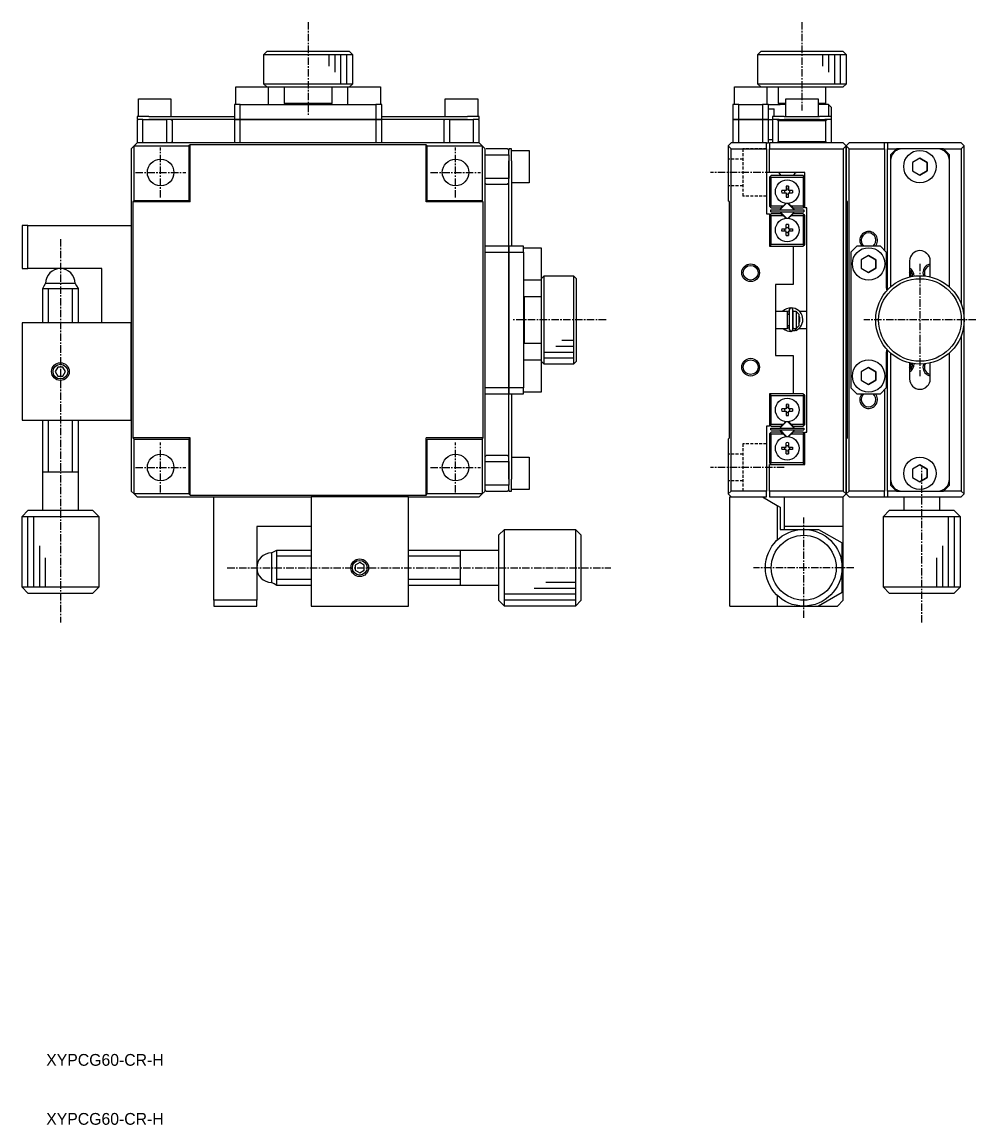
# Model space of a CAD drawing. Extents: x 6 to 340, y 10 to 248.
# Drawn here: x 5.9 to 167.6, y 10 to 196.9 of the extents above; entities that cross this region are included whole.
import ezdxf

# ---------------------------------------------------------------- set-up
doc = ezdxf.new("R2010")
doc.units = 0
doc.linetypes.add('CENTER', pattern=[2, 1.25, -0.25, 0.25, -0.25])
doc.linetypes.add('DASHED', pattern=[0.75, 0.5, -0.25])
doc.layers.get('0').update_dxf_attribs({"linetype": 'CONTINUOUS'})
doc.layers.add('CENTER', color=1, linetype='CENTER')
doc.styles.get("Standard").update_dxf_attribs({"font": 'FGP教科書体NT-M'})

msp = doc.modelspace()

# ---------------------------------------------------------------- linework, layer by layer
at = {"color": 7, "linetype": 'CONTINUOUS'}
for p, q in [((46.9, 191.43), (47.4, 191.93)), ((46.9, 191.43), (54.4, 191.43)), ((46.9, 186.43), (46.9, 191.43)), ((61.4, 191.93), (47.4, 191.93)), ((54.4, 191.93), (47.4, 191.93)), ((61.4, 191.93), (54.4, 191.93)), ((54.4, 191.43), (61.9, 191.43)), ((61.4, 191.93), (61.9, 191.43)), ((61.9, 191.43), (61.9, 186.43)), ((130.62, 191.43), (131.12, 191.93)), ((130.62, 191.43), (145.62, 191.43)), ((130.62, 186.43), (130.62, 191.43)), ((145.12, 191.93), (131.12, 191.93)), ((145.12, 191.93), (145.62, 191.43)), ((145.62, 191.43), (145.62, 186.43)), ((42.15, 185.93), (44.9, 185.93)), ((42.15, 182.93), (42.15, 185.93)), ((44.9, 185.93), (47.65, 185.93)), ((61.9, 186.43), (46.9, 186.43)), ((47.4, 185.93), (46.9, 186.43)), ((47.65, 185.93), (61.15, 185.93)), ((47.65, 185.93), (47.65, 182.93)), ((50.4, 183.13), (50.4, 185.93)), ((58.4, 185.93), (58.4, 183.13)), ((61.15, 185.93), (63.9, 185.93)), ((61.15, 182.93), (61.15, 185.93)), ((61.9, 186.43), (61.4, 185.93)), ((63.9, 185.93), (66.65, 185.93)), ((66.65, 185.93), (66.65, 182.93)), ((126.67, 185.93), (132.17, 185.93)), ((126.67, 182.93), (126.67, 185.93)), ((145.62, 186.43), (130.62, 186.43)), ((131.12, 185.93), (130.62, 186.43)), ((132.17, 185.93), (145.12, 185.93)), ((132.17, 185.93), (132.17, 182.93)), ((134.12, 183.13), (134.12, 185.93)), ((142.12, 185.93), (142.12, 183.13)), ((145.62, 186.43), (145.12, 185.93)), ((25.65, 183.93), (28.4, 183.93)), ((25.65, 180.93), (25.65, 183.93)), ((28.4, 183.93), (31.15, 183.93)), ((31.15, 183.93), (31.15, 180.93)), ((77.65, 183.93), (80.4, 183.93)), ((77.65, 180.93), (77.65, 183.93)), ((80.4, 183.93), (83.15, 183.93)), ((83.15, 183.93), (83.15, 180.93)), ((135.37, 183.93), (140.87, 183.93)), ((135.37, 180.93), (135.37, 183.93)), ((140.87, 183.93), (140.87, 180.93)), ((41.9, 182.93), (41.9, 180.43)), ((42.9, 182.93), (41.9, 182.93)), ((42.9, 180.43), (42.9, 182.93)), ((42.9, 182.93), (53.15, 182.93)), ((58.4, 183.13), (50.4, 183.13)), ((50.6, 182.93), (50.4, 183.13)), ((53.15, 182.93), (55.65, 182.93)), ((55.65, 182.93), (65.9, 182.93)), ((58.4, 183.13), (58.2, 182.93)), ((65.9, 182.93), (65.9, 180.43)), ((66.9, 182.93), (65.9, 182.93)), ((66.9, 180.43), (66.9, 182.93)), ((126.42, 182.93), (126.42, 180.43)), ((127.42, 182.93), (126.42, 182.93)), ((127.42, 180.43), (127.42, 182.93)), ((127.42, 182.93), (131.42, 182.93)), ((131.42, 182.93), (131.42, 180.43)), ((132.42, 182.93), (131.42, 182.93)), ((132.42, 180.43), (132.42, 182.93)), ((132.42, 182.93), (134.42, 182.93)), ((132.42, 182.23), (133.42, 182.23)), ((133.42, 180.93), (133.42, 182.23)), ((135.37, 183.13), (134.12, 183.13)), ((134.32, 182.93), (134.12, 183.13)), ((135.37, 182.93), (134.42, 182.93)), ((142.12, 183.13), (140.87, 183.13)), ((142.62, 182.93), (140.87, 182.93)), ((142.12, 183.13), (141.92, 182.93)), ((142.62, 182.93), (142.62, 180.93)), ((142.62, 182.93), (143.12, 182.43)), ((143.12, 180.93), (143.12, 182.43)), ((25.4, 180.93), (25.4, 180.43)), ((27.4, 180.93), (25.4, 180.93)), ((25.4, 180.23), (25.6, 180.43)), ((25.4, 180.43), (25.6, 180.43)), ((25.4, 180.23), (25.4, 176.63)), ((26.4, 180.43), (25.6, 180.43)), ((26.4, 176.43), (26.4, 180.43)), ((26.4, 180.43), (27.4, 180.43)), ((26.4, 180.43), (27.4, 180.43)), ((27.4, 180.93), (41.9, 180.93)), ((27.4, 180.43), (30.4, 180.43)), ((30.4, 180.43), (27.4, 180.43)), ((30.4, 180.43), (30.4, 176.43)), ((41.9, 180.43), (30.4, 180.43)), ((31.2, 180.43), (31.4, 180.23)), ((31.4, 176.63), (31.4, 180.23)), ((41.9, 180.43), (42.9, 180.43)), ((41.9, 180.43), (41.9, 176.43)), ((42.9, 180.43), (41.9, 180.43)), ((65.9, 180.43), (42.9, 180.43)), ((42.9, 176.43), (42.9, 180.43)), ((42.9, 180.43), (65.9, 180.43)), ((65.9, 180.43), (66.9, 180.43)), ((65.9, 180.43), (65.9, 176.43)), ((66.9, 180.43), (65.9, 180.43)), ((66.9, 180.93), (81.4, 180.93)), ((78.4, 180.43), (66.9, 180.43)), ((66.9, 176.43), (66.9, 180.43)), ((77.4, 180.23), (77.6, 180.43)), ((77.4, 180.23), (77.4, 176.63)), ((78.4, 176.43), (78.4, 180.43)), ((78.4, 180.43), (81.4, 180.43)), ((81.4, 180.43), (78.4, 180.43)), ((83.4, 180.93), (81.4, 180.93)), ((81.4, 180.43), (82.4, 180.43)), ((81.4, 180.43), (82.4, 180.43)), ((82.4, 180.43), (82.4, 176.43)), ((83.2, 180.43), (82.4, 180.43)), ((83.2, 180.43), (83.4, 180.23)), ((83.2, 180.43), (83.4, 180.43)), ((83.4, 180.43), (83.4, 180.93)), ((83.4, 176.63), (83.4, 180.23)), ((126.42, 180.43), (127.42, 180.43)), ((127.42, 180.43), (126.42, 180.43)), ((126.42, 180.43), (126.42, 176.43)), ((131.42, 180.43), (127.42, 180.43)), ((127.42, 176.43), (127.42, 180.43)), ((127.42, 180.43), (131.42, 180.43)), ((131.42, 180.43), (132.42, 180.43)), ((131.42, 180.43), (131.42, 176.43)), ((132.42, 180.43), (131.42, 180.43)), ((132.42, 176.43), (132.42, 180.43)), ((132.42, 180.43), (133.12, 180.43)), ((133.12, 180.93), (133.12, 180.43)), ((135.12, 180.93), (133.12, 180.93)), ((133.12, 180.43), (133.12, 176.43)), ((133.92, 180.43), (133.12, 180.43)), ((133.92, 180.43), (134.12, 180.23)), ((134.24, 180.43), (133.92, 180.43)), ((133.92, 180.43), (134.24, 180.43)), ((134.12, 180.23), (142.12, 180.23)), ((134.12, 176.63), (134.12, 180.23)), ((134.24, 180.43), (135.12, 180.43)), ((135.12, 180.93), (141.12, 180.93)), ((141.12, 180.43), (135.12, 180.43)), ((143.12, 180.93), (141.12, 180.93)), ((141.12, 180.43), (141.99, 180.43)), ((142.32, 180.43), (141.99, 180.43)), ((141.99, 180.43), (142.32, 180.43)), ((142.12, 180.23), (142.32, 180.43)), ((142.12, 180.23), (142.12, 176.63)), ((143.12, 180.43), (142.32, 180.43)), ((143.12, 180.43), (143.12, 180.93)), ((143.12, 176.43), (143.12, 180.43)), ((24.4, 175.43), (24.9, 175.93)), ((24.9, 175.93), (25.4, 176.43)), ((24.9, 166.63), (24.9, 175.93)), ((24.9, 175.93), (34.2, 175.93)), ((25.6, 176.43), (25.4, 176.63)), ((83.4, 176.43), (25.4, 176.43)), ((31.4, 176.63), (31.2, 176.43)), ((34.4, 176.13), (34.2, 175.93)), ((34.4, 176.13), (34.2, 175.93)), ((34.2, 175.93), (34.2, 166.63)), ((34.4, 166.43), (34.4, 176.13)), ((74.4, 176.13), (34.4, 176.13)), ((74.4, 166.43), (74.4, 176.13)), ((74.6, 175.93), (74.4, 176.13)), ((74.6, 166.63), (74.6, 175.93)), ((74.6, 175.93), (83.9, 175.93)), ((77.6, 176.43), (77.4, 176.63)), ((83.4, 176.63), (83.2, 176.43)), ((83.4, 176.43), (83.9, 175.93)), ((83.9, 175.93), (84.4, 175.43)), ((83.9, 175.93), (83.9, 166.63)), ((126.12, 176.43), (125.62, 175.93)), ((125.62, 175.93), (126.12, 175.43)), ((125.62, 175.93), (125.62, 166.63)), ((132.12, 176.43), (126.12, 176.43)), ((132.12, 176.43), (132.42, 176.43)), ((132.12, 175.43), (132.12, 176.43)), ((132.42, 177.03), (133.12, 177.03)), ((145.12, 176.43), (132.62, 176.43)), ((132.62, 176.43), (132.62, 175.43)), ((134.12, 176.63), (133.92, 176.43)), ((142.12, 176.63), (134.12, 176.63)), ((142.32, 176.43), (142.12, 176.63)), ((145.12, 176.43), (145.62, 175.93)), ((145.62, 175.93), (145.12, 175.43)), ((146.12, 176.43), (145.62, 175.93)), ((145.62, 116.93), (145.62, 175.93)), ((145.62, 175.93), (146.12, 175.43)), ((145.62, 175.93), (145.62, 166.63)), ((152.12, 176.43), (146.12, 176.43)), ((152.12, 175.43), (152.12, 176.43)), ((152.62, 176.43), (152.12, 176.43)), ((165.12, 176.43), (152.62, 176.43)), ((152.62, 176.43), (152.62, 175.43)), ((165.12, 176.43), (165.62, 175.93)), ((165.62, 175.93), (165.12, 175.43)), ((165.62, 146.43), (165.62, 175.93)), ((24.4, 175.43), (24.4, 117.43)), ((84.4, 117.43), (84.4, 175.43)), ((84.4, 174.43), (88.4, 174.43)), ((88.2, 175.43), (84.6, 175.43)), ((88.2, 175.43), (88.4, 175.23)), ((88.9, 175.43), (88.4, 175.43)), ((88.4, 175.43), (88.4, 175.23)), ((88.4, 174.43), (88.4, 175.23)), ((88.4, 174.43), (88.4, 173.43)), ((88.4, 174.43), (88.4, 173.43)), ((88.9, 173.43), (88.9, 175.43)), ((88.9, 175.18), (91.9, 175.18)), ((91.9, 175.18), (91.9, 172.43)), ((126.12, 175.43), (132.12, 175.43)), ((126.12, 117.43), (126.12, 175.43)), ((132.12, 175.43), (132.12, 164.43)), ((132.62, 175.43), (145.12, 175.43)), ((132.62, 171.43), (132.62, 175.43)), ((145.12, 175.43), (145.12, 117.43)), ((146.12, 175.43), (152.12, 175.43)), ((146.12, 117.43), (146.12, 175.43)), ((152.12, 175.43), (152.12, 158.23)), ((152.62, 151.53), (152.62, 175.43)), ((152.62, 175.43), (154.12, 175.43)), ((153.12, 174.43), (153.92, 175.23)), ((153.12, 174.43), (153.12, 173.43)), ((154.12, 175.43), (153.92, 175.23)), ((153.92, 175.23), (154.24, 175.23)), ((155.12, 175.43), (154.12, 175.43)), ((161.12, 175.43), (155.12, 175.43)), ((158.12, 173.87), (156.87, 173.15)), ((159.37, 173.15), (158.12, 173.87)), ((158.12, 173.87), (159.37, 173.15)), ((162.12, 175.43), (161.12, 175.43)), ((161.99, 175.23), (162.32, 175.23)), ((162.32, 175.23), (162.12, 175.43)), ((162.12, 175.43), (165.12, 175.43)), ((162.32, 175.23), (163.12, 174.43)), ((163.12, 173.43), (163.12, 174.43)), ((165.12, 175.43), (165.12, 149.12)), ((88.4, 173.43), (88.4, 170.43)), ((88.4, 170.43), (88.4, 173.43)), ((88.9, 173.43), (88.9, 158.93)), ((91.9, 172.43), (91.9, 169.68)), ((153.12, 173.43), (153.12, 152.02)), ((156.87, 173.15), (156.87, 171.71)), ((159.37, 171.71), (159.37, 173.15)), ((159.37, 173.15), (159.37, 171.71)), ((163.12, 152.02), (163.12, 173.43)), ((88.4, 170.43), (84.4, 170.43)), ((88.4, 158.93), (88.4, 170.43)), ((138.62, 171.43), (132.62, 171.43)), ((132.77, 170.78), (132.62, 170.63)), ((132.62, 170.63), (132.62, 165.73)), ((132.77, 170.78), (132.92, 170.93)), ((132.92, 170.63), (132.77, 170.78)), ((138.32, 170.93), (132.92, 170.93)), ((132.92, 170.63), (138.32, 170.63)), ((132.92, 165.73), (132.92, 170.63)), ((134.37, 171.18), (134.12, 171.43)), ((134.62, 170.93), (134.37, 171.18)), ((136.87, 171.18), (136.62, 170.93)), ((137.12, 171.43), (136.87, 171.18)), ((138.32, 170.93), (138.47, 170.78)), ((138.47, 170.78), (138.32, 170.63)), ((138.32, 170.63), (138.32, 165.73)), ((138.62, 170.63), (138.47, 170.78)), ((138.62, 165.43), (138.62, 171.43)), ((156.87, 171.71), (158.12, 170.99)), ((158.12, 170.99), (159.37, 171.71)), ((159.37, 171.71), (158.12, 170.99)), ((84.6, 169.43), (84.4, 169.63)), ((84.6, 169.43), (88.2, 169.43)), ((88.4, 169.63), (88.2, 169.43)), ((91.9, 169.68), (88.9, 169.68)), ((135.42, 168.38), (134.69, 168.38)), ((135.42, 169.11), (135.42, 168.38)), ((135.82, 168.38), (135.82, 169.11)), ((135.82, 169.11), (135.82, 168.57)), ((135.82, 168.57), (135.82, 168.38)), ((136.54, 168.38), (135.82, 168.38)), ((24.9, 166.63), (24.7, 166.43)), ((24.7, 166.43), (24.7, 126.43)), ((34.4, 166.43), (24.7, 166.43)), ((34.2, 166.63), (24.9, 166.63)), ((74.4, 166.43), (74.6, 166.63)), ((74.4, 166.43), (74.6, 166.63)), ((84.1, 166.43), (74.4, 166.43)), ((83.9, 166.63), (74.6, 166.63)), ((84.1, 126.43), (84.1, 166.43)), ((125.82, 166.43), (125.62, 166.63)), ((125.82, 126.43), (125.82, 166.43)), ((134.69, 167.98), (135.42, 167.98)), ((135.42, 167.98), (135.42, 167.25)), ((135.82, 167.98), (136.54, 167.98)), ((135.82, 167.25), (135.82, 167.98)), ((135.82, 167.98), (135.82, 167.79)), ((135.82, 167.25), (135.82, 167.79)), ((145.82, 166.43), (145.62, 166.63)), ((145.82, 126.43), (145.82, 166.43)), ((132.62, 165.73), (132.77, 165.58)), ((132.77, 165.58), (132.92, 165.73)), ((132.92, 165.43), (132.77, 165.58)), ((132.82, 164.78), (132.82, 165.08)), ((132.82, 165.08), (138.42, 165.08)), ((132.82, 164.78), (138.42, 164.78)), ((134.91, 165.73), (132.92, 165.73)), ((132.92, 165.43), (134.61, 165.43)), ((134.38, 165.11), (135.44, 166.17)), ((135.44, 163.69), (134.38, 164.75)), ((134.42, 164.78), (134.94, 164.26)), ((134.91, 165.73), (134.61, 165.43)), ((135.38, 166.19), (134.91, 165.73)), ((136.81, 165.08), (135.72, 166.17)), ((135.79, 166.17), (136.85, 165.11)), ((136.85, 164.75), (135.79, 163.69)), ((136.32, 165.73), (135.85, 166.19)), ((138.32, 165.73), (136.32, 165.73)), ((136.62, 165.43), (136.32, 165.73)), ((136.62, 165.43), (138.32, 165.43)), ((138.32, 165.73), (138.47, 165.58)), ((138.47, 165.58), (138.32, 165.43)), ((138.42, 165.08), (138.42, 164.78)), ((138.47, 165.58), (138.62, 165.73)), ((138.92, 165.43), (138.62, 165.43)), ((138.92, 127.43), (138.92, 165.43)), ((132.12, 164.43), (132.62, 164.43)), ((132.62, 164.43), (132.62, 158.93)), ((132.77, 164.28), (132.62, 164.13)), ((132.77, 164.28), (132.92, 164.43)), ((132.92, 164.13), (132.77, 164.28)), ((134.61, 164.43), (132.92, 164.43)), ((132.92, 164.13), (134.91, 164.13)), ((132.92, 159.23), (132.92, 164.13)), ((134.61, 164.43), (134.91, 164.13)), ((134.91, 164.13), (135.38, 163.67)), ((134.94, 164.26), (135.51, 163.69)), ((135.85, 163.67), (136.32, 164.13)), ((136.32, 164.13), (136.62, 164.43)), ((136.32, 164.13), (138.32, 164.13)), ((138.32, 164.43), (136.62, 164.43)), ((138.32, 164.43), (138.47, 164.28)), ((138.47, 164.28), (138.32, 164.13)), ((138.32, 164.13), (138.32, 159.23)), ((138.62, 164.13), (138.47, 164.28)), ((138.62, 159.23), (138.62, 164.13)), ((6.9, 162.43), (5.9, 162.43)), ((5.9, 162.43), (5.9, 155.13)), ((6.9, 162.43), (24.4, 162.43)), ((6.9, 155.13), (6.9, 162.43)), ((134.69, 161.88), (135.42, 161.88)), ((135.42, 161.48), (134.69, 161.48)), ((135.42, 161.88), (135.42, 162.61)), ((135.42, 160.75), (135.42, 161.48)), ((135.82, 162.61), (135.82, 161.88)), ((135.82, 162.61), (135.82, 162.07)), ((135.82, 161.88), (135.82, 162.07)), ((135.82, 161.88), (136.54, 161.88)), ((136.54, 161.48), (135.82, 161.48)), ((135.82, 161.48), (135.82, 160.75)), ((135.82, 161.29), (135.82, 161.48)), ((135.82, 160.75), (135.82, 161.29)), ((88.4, 158.93), (84.4, 158.93)), ((90.9, 158.93), (88.4, 158.93)), ((88.4, 158.93), (88.4, 157.93)), ((88.4, 157.93), (88.4, 158.93)), ((90.9, 157.93), (90.9, 158.93)), ((132.62, 159.23), (132.77, 159.08)), ((132.62, 158.93), (136.62, 158.93)), ((132.77, 159.08), (132.92, 159.23)), ((132.92, 158.93), (132.77, 159.08)), ((138.32, 159.23), (132.92, 159.23)), ((136.62, 158.93), (138.32, 158.93)), ((136.62, 158.93), (136.62, 152.43)), ((138.32, 159.23), (138.47, 159.08)), ((138.47, 159.08), (138.32, 158.93)), ((138.47, 159.08), (138.62, 159.23)), ((146.42, 157.93), (147.42, 158.93)), ((151.42, 158.93), (147.42, 158.93)), ((151.42, 158.93), (152.42, 157.93)), ((84.4, 157.93), (88.4, 157.93)), ((88.4, 157.93), (90.9, 157.93)), ((88.4, 134.93), (88.4, 157.93)), ((88.4, 157.93), (88.4, 134.93)), ((90.9, 158.68), (93.9, 158.68)), ((90.9, 157.93), (90.9, 147.68)), ((93.9, 158.68), (93.9, 155.93)), ((146.42, 157.93), (146.42, 134.93)), ((149.42, 157.37), (148.17, 156.65)), ((150.67, 156.65), (149.42, 157.37)), ((149.42, 157.37), (150.67, 156.65)), ((152.42, 157.93), (152.42, 151.93)), ((93.9, 155.93), (93.9, 153.18)), ((148.17, 156.65), (148.17, 155.21)), ((148.17, 155.21), (149.42, 154.49)), ((149.42, 154.49), (150.67, 155.21)), ((150.67, 155.21), (149.42, 154.49)), ((150.67, 155.21), (150.67, 156.65)), ((150.67, 156.65), (150.67, 155.21)), ((156.37, 156.43), (156.37, 153.72)), ((159.87, 153.72), (159.87, 156.43)), ((5.9, 155.13), (6.9, 155.13)), ((19.4, 155.13), (6.9, 155.13)), ((19.4, 145.93), (19.4, 155.13)), ((93.9, 153.43), (94.4, 153.93)), ((94.4, 138.93), (94.4, 153.93)), ((94.4, 153.93), (99.4, 153.93)), ((99.4, 153.93), (99.4, 146.43)), ((99.4, 153.93), (99.9, 153.43)), ((99.9, 139.43), (99.9, 153.43)), ((99.9, 146.43), (99.9, 153.43)), ((9.4, 151.76), (9.65, 152.2)), ((9.4, 151.76), (15.4, 151.76)), ((9.4, 145.93), (9.4, 151.76)), ((9.65, 152.2), (9.9, 152.63)), ((14.9, 152.63), (9.9, 152.63)), ((14.9, 152.63), (15.15, 152.2)), ((15.15, 152.2), (15.4, 151.76)), ((15.4, 151.76), (15.4, 145.93)), ((93.9, 153.18), (90.9, 153.18)), ((93.9, 153.18), (93.9, 139.68)), ((133.62, 152.43), (133.62, 140.43)), ((136.62, 152.43), (133.62, 152.43)), ((90.9, 150.23), (91.1, 150.43)), ((91.1, 142.43), (91.1, 150.43)), ((91.1, 150.43), (93.9, 150.43)), ((133.62, 147.93), (135.62, 147.93)), ((136.02, 147.97), (135.62, 147.84)), ((135.62, 147.93), (135.62, 144.93)), ((135.86, 147.93), (135.92, 147.93)), ((135.92, 147.93), (135.92, 147.43)), ((136.02, 144.74), (136.02, 148.24)), ((136.52, 148.24), (136.52, 144.74)), ((136.68, 147.93), (136.52, 147.97)), ((136.62, 147.84), (136.52, 147.64)), ((136.62, 144.93), (136.62, 147.93)), ((136.62, 147.93), (137.12, 147.93)), ((137, 148.35), (137.06, 148.33)), ((137.12, 147.93), (137.12, 147.88)), ((137.12, 147.88), (137.12, 144.98)), ((137.62, 147.35), (137.12, 147.88)), ((137.65, 147.93), (138.92, 147.93)), ((24.4, 145.93), (5.9, 145.93)), ((5.9, 145.93), (5.9, 129.43)), ((24.4, 129.43), (24.4, 145.93)), ((90.9, 147.68), (90.9, 145.18)), ((99.4, 146.43), (99.4, 138.93)), ((99.9, 139.43), (99.9, 146.43)), ((135.62, 147.43), (136.02, 147.43)), ((135.92, 147.43), (136.02, 147.43)), ((136.52, 147.43), (136.62, 147.43)), ((136.52, 147.43), (136.62, 147.43)), ((137.62, 145.51), (137.62, 147.35)), ((165.62, 116.93), (165.62, 146.43)), ((90.9, 145.18), (90.9, 134.93)), ((135.62, 144.93), (133.62, 144.93)), ((136.02, 145.43), (135.62, 145.43)), ((135.62, 145.14), (136.02, 145.01)), ((135.92, 145.43), (135.92, 145.03)), ((136.02, 145.43), (135.92, 145.43)), ((137, 144.63), (136.3, 144.49)), ((136.52, 144.63), (136.5, 144.64)), ((136.62, 145.43), (136.52, 145.43)), ((136.62, 145.43), (136.52, 145.43)), ((136.52, 145.34), (136.62, 145.14)), ((136.55, 144.62), (136.52, 144.63)), ((136.59, 144.61), (136.55, 144.62)), ((136.62, 144.6), (136.59, 144.61)), ((137.12, 144.93), (136.62, 144.93)), ((136.66, 144.6), (136.62, 144.6)), ((136.7, 144.59), (136.66, 144.6)), ((136.73, 144.59), (136.7, 144.59)), ((136.77, 144.59), (136.73, 144.59)), ((136.81, 144.59), (136.77, 144.59)), ((136.84, 144.59), (136.81, 144.59)), ((136.88, 144.6), (136.84, 144.59)), ((136.92, 144.61), (136.88, 144.6)), ((136.95, 144.61), (136.92, 144.61)), ((136.99, 144.62), (136.95, 144.61)), ((136.97, 144.93), (136.98, 144.91)), ((137.07, 144.65), (136.98, 144.94)), ((136.98, 144.91), (136.99, 144.89)), ((136.99, 144.89), (137, 144.87)), ((137.02, 144.64), (136.99, 144.62)), ((137, 144.87), (137, 144.85)), ((137, 144.85), (137.01, 144.83)), ((137.01, 144.83), (137.02, 144.81)), ((137.02, 144.81), (137.03, 144.79)), ((137.06, 144.65), (137.02, 144.64)), ((137.03, 144.79), (137.03, 144.77)), ((137.03, 144.77), (137.04, 144.76)), ((137.04, 144.76), (137.04, 144.74)), ((137.04, 144.74), (137.05, 144.73)), ((137.05, 144.73), (137.05, 144.71)), ((137.05, 144.71), (137.05, 144.7)), ((137.05, 144.7), (137.06, 144.69)), ((137.14, 144.69), (137.06, 144.65)), ((137.06, 144.69), (137.06, 144.68)), ((137.06, 144.68), (137.06, 144.67)), ((137.06, 144.67), (137.06, 144.66)), ((137.06, 144.66), (137.06, 144.65)), ((137.06, 144.65), (137.06, 144.65)), ((137.06, 144.65), (137.06, 144.65)), ((137.12, 144.98), (137.62, 145.51)), ((137.12, 144.98), (137.12, 144.93)), ((138.92, 144.93), (137.52, 144.93)), ((91.1, 142.43), (90.9, 142.63)), ((93.9, 142.43), (91.1, 142.43)), ((165.12, 143.74), (165.12, 117.43)), ((133.62, 140.43), (136.62, 140.43)), ((136.62, 140.43), (136.62, 133.93)), ((152.42, 140.93), (152.42, 134.93)), ((152.62, 117.43), (152.62, 141.33)), ((153.12, 140.84), (153.12, 119.43)), ((163.12, 119.43), (163.12, 140.84)), ((11.97, 138.43), (11.54, 137.68)), ((12.83, 138.43), (11.97, 138.43)), ((13.27, 137.68), (12.83, 138.43)), ((90.9, 139.68), (93.9, 139.68)), ((93.9, 139.68), (93.9, 136.93)), ((94.4, 138.93), (93.9, 139.43)), ((99.4, 138.93), (94.4, 138.93)), ((99.9, 139.43), (99.4, 138.93)), ((149.42, 138.37), (148.17, 137.65)), ((150.67, 137.65), (149.42, 138.37)), ((149.42, 138.37), (150.67, 137.65)), ((156.37, 139.14), (156.37, 136.43)), ((159.87, 136.43), (159.87, 139.14)), ((11.54, 137.68), (11.97, 136.93)), ((11.97, 136.93), (12.83, 136.93)), ((12.83, 136.93), (13.27, 137.68)), ((93.9, 136.93), (93.9, 134.18)), ((148.17, 137.65), (148.17, 136.21)), ((150.67, 136.21), (150.67, 137.65)), ((150.67, 137.65), (150.67, 136.21)), ((88.4, 134.93), (84.4, 134.93)), ((90.9, 134.93), (88.4, 134.93)), ((88.4, 134.93), (88.4, 133.93)), ((88.4, 133.93), (88.4, 134.93)), ((90.9, 133.93), (90.9, 134.93)), ((147.42, 133.93), (146.42, 134.93)), ((148.17, 136.21), (149.42, 135.49)), ((149.42, 135.49), (150.67, 136.21)), ((150.67, 136.21), (149.42, 135.49)), ((152.42, 134.93), (151.42, 133.93)), ((152.12, 134.63), (152.12, 117.43)), ((84.4, 133.93), (88.4, 133.93)), ((88.4, 133.93), (90.9, 133.93)), ((88.4, 122.43), (88.4, 133.93)), ((88.9, 133.93), (88.9, 119.43)), ((93.9, 134.18), (90.9, 134.18)), ((132.62, 133.93), (132.62, 128.43)), ((136.62, 133.93), (132.62, 133.93)), ((132.77, 133.78), (132.62, 133.63)), ((132.77, 133.78), (132.92, 133.93)), ((132.92, 133.63), (132.77, 133.78)), ((132.92, 128.73), (132.92, 133.63)), ((132.92, 133.63), (138.32, 133.63)), ((138.32, 133.93), (136.62, 133.93)), ((138.32, 133.93), (138.47, 133.78)), ((138.47, 133.78), (138.32, 133.63)), ((138.32, 133.63), (138.32, 128.73)), ((138.62, 133.63), (138.47, 133.78)), ((138.62, 128.73), (138.62, 133.63)), ((147.42, 133.93), (151.42, 133.93)), ((135.42, 131.38), (134.69, 131.38)), ((134.69, 130.98), (135.42, 130.98)), ((135.42, 132.11), (135.42, 131.38)), ((135.42, 130.98), (135.42, 130.25)), ((135.82, 131.38), (135.82, 132.11)), ((135.82, 132.11), (135.82, 131.57)), ((135.82, 131.57), (135.82, 131.38)), ((136.54, 131.38), (135.82, 131.38)), ((135.82, 130.98), (136.54, 130.98)), ((135.82, 130.25), (135.82, 130.98)), ((135.82, 130.98), (135.82, 130.79)), ((5.9, 129.43), (24.4, 129.43)), ((9.4, 120.63), (9.4, 129.43)), ((15.4, 129.43), (15.4, 120.63)), ((134.38, 128.11), (135.44, 129.17)), ((135.38, 129.19), (134.91, 128.73)), ((136.29, 128.6), (135.72, 129.17)), ((135.79, 129.17), (136.85, 128.11)), ((135.82, 130.25), (135.82, 130.79)), ((136.32, 128.73), (135.85, 129.19)), ((132.62, 128.43), (132.12, 128.43)), ((132.12, 128.43), (132.12, 117.43)), ((132.62, 128.73), (132.77, 128.58)), ((132.77, 127.28), (132.62, 127.13)), ((132.77, 128.58), (132.92, 128.73)), ((132.92, 128.43), (132.77, 128.58)), ((132.77, 127.28), (132.92, 127.43)), ((132.92, 127.13), (132.77, 127.28)), ((132.82, 128.08), (138.42, 128.08)), ((132.82, 127.78), (132.82, 128.08)), ((132.82, 127.78), (138.42, 127.78)), ((134.91, 128.73), (132.92, 128.73)), ((132.92, 128.43), (134.61, 128.43)), ((134.61, 127.43), (132.92, 127.43)), ((135.44, 126.69), (134.38, 127.75)), ((134.42, 127.78), (135.51, 126.69)), ((134.91, 128.73), (134.61, 128.43)), ((134.61, 127.43), (134.91, 127.13)), ((136.85, 127.75), (135.79, 126.69)), ((136.81, 128.08), (136.29, 128.6)), ((138.32, 128.73), (136.32, 128.73)), ((136.62, 128.43), (136.32, 128.73)), ((136.32, 127.13), (136.62, 127.43)), ((136.62, 128.43), (138.32, 128.43)), ((138.32, 127.43), (136.62, 127.43)), ((138.32, 128.73), (138.47, 128.58)), ((138.47, 128.58), (138.32, 128.43)), ((138.32, 127.43), (138.47, 127.28)), ((138.47, 127.28), (138.32, 127.13)), ((138.42, 128.08), (138.42, 127.78)), ((138.47, 128.58), (138.62, 128.73)), ((138.62, 127.13), (138.47, 127.28)), ((138.62, 127.43), (138.92, 127.43)), ((138.62, 121.93), (138.62, 127.43)), ((24.7, 126.43), (24.9, 126.23)), ((34.4, 126.43), (24.7, 126.43)), ((24.7, 126.43), (24.9, 126.23)), ((24.9, 116.93), (24.9, 126.23)), ((24.9, 126.23), (34.2, 126.23)), ((34.2, 126.23), (34.4, 126.43)), ((34.2, 126.23), (34.4, 126.43)), ((34.2, 126.23), (34.2, 116.93)), ((34.4, 116.73), (34.4, 126.43)), ((74.4, 116.73), (74.4, 126.43)), ((84.1, 126.43), (74.4, 126.43)), ((74.6, 126.23), (83.9, 126.23)), ((74.6, 116.93), (74.6, 126.23)), ((83.9, 126.23), (84.1, 126.43)), ((83.9, 126.23), (83.9, 116.93)), ((125.62, 126.23), (125.82, 126.43)), ((125.62, 126.23), (125.62, 116.93)), ((132.62, 127.13), (132.62, 122.23)), ((132.92, 127.13), (134.91, 127.13)), ((132.92, 122.23), (132.92, 127.13)), ((134.91, 127.13), (135.38, 126.67)), ((135.42, 124.88), (135.42, 125.61)), ((135.82, 125.61), (135.82, 124.88)), ((135.82, 125.61), (135.82, 125.07)), ((135.85, 126.67), (136.32, 127.13)), ((136.32, 127.13), (138.32, 127.13)), ((138.32, 127.13), (138.32, 122.23)), ((145.62, 126.23), (145.82, 126.43)), ((145.62, 126.23), (145.62, 116.93)), ((84.4, 123.23), (84.6, 123.43)), ((88.2, 123.43), (84.6, 123.43)), ((88.2, 123.43), (88.4, 123.23)), ((134.69, 124.88), (135.42, 124.88)), ((135.42, 124.48), (134.69, 124.48)), ((135.42, 123.75), (135.42, 124.48)), ((135.82, 124.88), (135.82, 125.07)), ((135.82, 124.88), (136.54, 124.88)), ((136.54, 124.48), (135.82, 124.48)), ((135.82, 124.48), (135.82, 123.75)), ((135.82, 124.29), (135.82, 124.48)), ((135.82, 123.75), (135.82, 124.29)), ((84.4, 122.43), (88.4, 122.43)), ((88.4, 122.43), (88.4, 119.43)), ((88.4, 119.43), (88.4, 122.43)), ((88.9, 123.18), (91.9, 123.18)), ((91.9, 123.18), (91.9, 120.43)), ((132.62, 122.23), (132.77, 122.08)), ((132.62, 121.93), (138.62, 121.93)), ((132.62, 117.43), (132.62, 121.93)), ((132.77, 122.08), (132.92, 122.23)), ((132.92, 121.93), (132.77, 122.08)), ((138.32, 122.23), (132.92, 122.23)), ((138.32, 122.23), (138.47, 122.08)), ((138.47, 122.08), (138.32, 121.93)), ((138.47, 122.08), (138.62, 122.23)), ((158.12, 121.87), (156.87, 121.15)), ((159.37, 121.15), (158.12, 121.87)), ((158.12, 121.87), (159.37, 121.15)), ((9.4, 120.63), (9.4, 120.64)), ((15.4, 120.63), (9.4, 120.63)), ((9.4, 120.63), (9.4, 120.63)), ((9.4, 120.63), (9.4, 120.63)), ((9.4, 114.13), (9.4, 120.63)), ((15.4, 120.64), (15.4, 120.63)), ((15.4, 120.63), (15.4, 120.63)), ((15.4, 120.63), (15.4, 114.13)), ((91.9, 120.43), (91.9, 117.68)), ((156.87, 121.15), (156.87, 119.71)), ((156.87, 119.71), (158.12, 118.99)), ((158.12, 118.99), (159.37, 119.71)), ((159.37, 119.71), (158.12, 118.99)), ((159.37, 119.71), (159.37, 121.15)), ((159.37, 121.15), (159.37, 119.71)), ((88.4, 118.43), (84.4, 118.43)), ((88.4, 119.43), (88.4, 118.43)), ((88.4, 119.43), (88.4, 118.43)), ((88.4, 117.63), (88.4, 118.43)), ((88.9, 117.43), (88.9, 119.43)), ((153.12, 119.43), (153.12, 118.43)), ((153.92, 117.63), (153.12, 118.43)), ((163.12, 118.43), (162.32, 117.63)), ((163.12, 118.43), (163.12, 119.43)), ((24.9, 116.93), (24.4, 117.43)), ((34.2, 116.93), (24.9, 116.93)), ((25.4, 116.43), (24.9, 116.93)), ((25.4, 116.43), (54.9, 116.43)), ((34.2, 116.93), (34.4, 116.73)), ((34.4, 116.73), (74.4, 116.73)), ((38.4, 98.93), (38.4, 116.43)), ((54.9, 116.43), (54.9, 97.93)), ((71.4, 116.43), (54.9, 116.43)), ((71.4, 97.93), (71.4, 116.43)), ((71.4, 116.43), (83.4, 116.43)), ((74.4, 116.73), (74.6, 116.93)), ((83.9, 116.93), (74.6, 116.93)), ((83.9, 116.93), (83.4, 116.43)), ((84.4, 117.43), (83.9, 116.93)), ((84.6, 117.43), (84.4, 117.63)), ((84.6, 117.43), (88.2, 117.43)), ((88.4, 117.63), (88.2, 117.43)), ((88.4, 117.63), (88.4, 117.43)), ((88.4, 117.43), (88.9, 117.43)), ((91.9, 117.68), (88.9, 117.68)), ((126.12, 117.43), (125.62, 116.93)), ((125.62, 116.93), (126.12, 116.43)), ((125.92, 97.93), (125.92, 116.43)), ((125.92, 116.43), (126.12, 116.43)), ((132.12, 117.43), (126.12, 117.43)), ((126.12, 116.43), (132.12, 116.43)), ((131.42, 116.43), (133.92, 114.99)), ((132.12, 116.43), (132.12, 117.43)), ((145.12, 117.43), (132.62, 117.43)), ((132.62, 117.43), (132.62, 116.43)), ((132.62, 116.43), (145.12, 116.43)), ((135.12, 116.43), (135.12, 111.43)), ((145.12, 117.43), (145.62, 116.93)), ((145.62, 116.93), (145.12, 116.43)), ((145.12, 111.43), (145.12, 116.43)), ((146.12, 117.43), (145.62, 116.93)), ((145.62, 116.93), (146.12, 116.43)), ((152.12, 117.43), (146.12, 117.43)), ((146.12, 116.43), (152.12, 116.43)), ((152.12, 116.43), (152.12, 117.43)), ((152.12, 116.43), (152.62, 116.43)), ((154.12, 117.43), (152.62, 117.43)), ((152.62, 117.43), (152.62, 116.43)), ((152.62, 116.43), (165.12, 116.43)), ((154.24, 117.63), (153.92, 117.63)), ((153.92, 117.63), (154.12, 117.43)), ((154.12, 117.43), (155.12, 117.43)), ((155.12, 117.43), (161.12, 117.43)), ((155.42, 114.13), (155.42, 116.43)), ((161.12, 117.43), (162.12, 117.43)), ((161.42, 116.43), (161.42, 114.13)), ((162.32, 117.63), (161.99, 117.63)), ((162.12, 117.43), (162.32, 117.63)), ((165.12, 117.43), (162.12, 117.43)), ((165.12, 117.43), (165.62, 116.93)), ((165.62, 116.93), (165.12, 116.43)), ((5.9, 113.13), (6.9, 114.13)), ((17.9, 114.13), (6.9, 114.13)), ((9.4, 114.13), (6.9, 114.13)), ((15.4, 114.13), (9.4, 114.13)), ((15.4, 114.13), (9.4, 114.13)), ((17.9, 114.13), (15.4, 114.13)), ((17.9, 114.13), (18.9, 113.13)), ((133.92, 114.99), (133.92, 109.12)), ((133.92, 114.99), (134.42, 114.7)), ((134.42, 114.7), (134.42, 110.93)), ((151.92, 113.13), (152.92, 114.13)), ((163.92, 114.13), (152.92, 114.13)), ((163.92, 114.13), (164.92, 113.13)), ((5.9, 113.13), (5.9, 113.13)), ((5.9, 113.13), (18.9, 113.13)), ((5.9, 101.13), (5.9, 113.13)), ((18.9, 113.13), (18.9, 101.13)), ((151.92, 113.13), (164.92, 113.13)), ((151.92, 101.13), (151.92, 113.13)), ((164.92, 113.13), (164.92, 101.13)), ((54.9, 111.43), (45.7, 111.43)), ((45.7, 111.43), (45.7, 98.93)), ((86.7, 109.93), (87.7, 110.93)), ((87.7, 97.93), (87.7, 110.93)), ((87.7, 110.93), (99.7, 110.93)), ((99.7, 110.93), (99.7, 97.93)), ((99.7, 110.93), (100.7, 109.93)), ((134.42, 110.93), (138.42, 110.93)), ((145.12, 111.43), (135.12, 111.43)), ((135.12, 111.43), (135.12, 110.93)), ((138.42, 110.93), (140.94, 110.93)), ((140.94, 110.93), (144.92, 108.64)), ((145.12, 98.93), (145.12, 111.43)), ((86.7, 109.93), (86.7, 98.93)), ((86.7, 109.93), (86.7, 107.43)), ((100.7, 98.93), (100.7, 109.93)), ((144.92, 104.43), (144.92, 108.64)), ((48.2, 106.93), (48.63, 107.18)), ((48.2, 106.93), (48.2, 101.93)), ((48.63, 107.18), (49.07, 107.43)), ((49.07, 101.43), (49.07, 107.43)), ((49.07, 107.43), (54.9, 107.43)), ((71.4, 107.43), (80.2, 107.43)), ((80.2, 107.43), (80.2, 101.43)), ((80.2, 107.43), (80.21, 107.43)), ((80.2, 107.43), (80.2, 107.43)), ((80.2, 107.43), (86.7, 107.43)), ((86.7, 107.43), (86.7, 101.43)), ((86.7, 107.43), (86.7, 101.43)), ((63.15, 105.3), (62.4, 104.86)), ((62.4, 104.86), (62.4, 104)), ((63.9, 104.86), (63.15, 105.3)), ((63.9, 104), (63.9, 104.86)), ((62.4, 104), (63.15, 103.56)), ((63.15, 103.56), (63.9, 104)), ((144.92, 100.24), (144.92, 104.43)), ((18.9, 101.13), (5.9, 101.13)), ((6.9, 100.13), (5.9, 101.13)), ((18.9, 101.13), (17.9, 100.13)), ((48.63, 101.68), (48.2, 101.93)), ((49.07, 101.43), (48.63, 101.68)), ((54.9, 101.43), (49.07, 101.43)), ((80.2, 101.43), (71.4, 101.43)), ((80.2, 101.43), (80.2, 101.43)), ((80.21, 101.43), (80.2, 101.43)), ((86.7, 101.43), (80.2, 101.43)), ((80.2, 101.43), (80.2, 101.43)), ((86.7, 101.43), (86.7, 98.93)), ((158.48, 101.13), (151.92, 101.13)), ((152.92, 100.13), (151.92, 101.13)), ((164.92, 101.13), (158.48, 101.13)), ((164.92, 101.13), (163.92, 100.13)), ((6.9, 100.13), (17.9, 100.13)), ((133.92, 99.74), (133.92, 97.93)), ((144.92, 100.24), (140.92, 97.93)), ((152.92, 100.13), (158.47, 100.13)), ((158.47, 100.13), (163.92, 100.13)), ((45.7, 98.93), (38.4, 98.93)), ((38.4, 98.93), (38.4, 97.93)), ((38.4, 97.93), (45.7, 97.93)), ((45.7, 97.93), (45.7, 98.93)), ((54.9, 97.93), (71.4, 97.93)), ((87.7, 97.93), (86.7, 98.93)), ((87.7, 97.93), (87.7, 97.93)), ((99.7, 97.93), (87.7, 97.93)), ((100.7, 98.93), (99.7, 97.93)), ((125.92, 97.93), (133.92, 97.93)), ((133.92, 97.93), (138.42, 97.93)), ((138.42, 97.93), (140.92, 97.93)), ((140.92, 97.93), (144.12, 97.93)), ((145.12, 98.93), (144.12, 97.93))]:
    msp.add_line(p, q, dxfattribs=at)
at = {"color": 3, "linetype": 'CONTINUOUS'}
for p, q in [((57.9, 191.43), (57.9, 189.43)), ((58.9, 191.43), (58.9, 188.43)), ((59.9, 191.43), (59.9, 186.43)), ((60.9, 191.43), (60.9, 186.43)), ((141.62, 191.43), (141.62, 189.43)), ((142.62, 191.43), (142.62, 188.43)), ((143.62, 191.43), (143.62, 186.43)), ((144.62, 191.43), (144.62, 186.43)), ((10.4, 145.93), (10.4, 151.76)), ((14.4, 151.76), (14.4, 145.93)), ((99.4, 142.93), (97.4, 142.93)), ((99.4, 140.93), (94.4, 140.93)), ((99.4, 141.93), (96.4, 141.93)), ((99.4, 139.93), (94.4, 139.93)), ((10.4, 120.63), (10.4, 129.43)), ((14.4, 129.43), (14.4, 120.63)), ((6.9, 101.13), (6.9, 113.13)), ((7.9, 101.13), (7.9, 113.13)), ((162.92, 113.13), (162.92, 101.13)), ((163.92, 113.13), (163.92, 101.13)), ((8.9, 101.13), (8.9, 108.13)), ((161.92, 108.13), (161.92, 101.13)), ((9.9, 101.13), (9.9, 106.13)), ((49.07, 106.43), (54.9, 106.43)), ((71.4, 106.43), (80.2, 106.43)), ((160.92, 106.13), (160.92, 101.13)), ((54.9, 102.43), (49.07, 102.43)), ((80.2, 102.43), (71.4, 102.43)), ((99.7, 101.93), (94.7, 101.93)), ((99.7, 99.93), (87.7, 99.93)), ((99.7, 100.93), (92.7, 100.93)), ((99.7, 98.93), (87.7, 98.93))]:
    msp.add_line(p, q, dxfattribs=at)
at = {"color": 3, "linetype": 'DASHED'}
for p, q in [((128.12, 175.43), (128.12, 167.43)), ((132.12, 175.43), (128.12, 175.43)), ((128.12, 173.68), (125.62, 173.68)), ((128.12, 169.18), (125.62, 169.18)), ((132.12, 167.43), (128.12, 167.43)), ((128.12, 125.43), (128.12, 117.43)), ((132.12, 125.43), (128.12, 125.43)), ((128.12, 123.68), (125.62, 123.68)), ((128.12, 119.18), (125.62, 119.18)), ((132.12, 117.43), (128.12, 117.43))]:
    msp.add_line(p, q, dxfattribs=at)
at = {"color": 7, "linetype": 'CONTINUOUS'}
for centre, radius in [((158.12, 172.43), 2.75), ((29.4, 171.43), 2.25), ((79.4, 171.43), 2.25), ((135.62, 168.18), 2), ((135.62, 161.68), 2), ((149.42, 155.93), 2.75), ((129.42, 154.43), 1.25), ((158.12, 146.43), 7.5), ((158.12, 146.43), 7), ((12.4, 137.68), 1.25), ((129.42, 138.43), 1.25), ((149.42, 136.93), 2.75), ((135.62, 131.18), 2), ((135.62, 124.68), 2), ((29.4, 121.43), 2.25), ((79.4, 121.43), 2.25), ((158.12, 120.43), 2.75), ((138.42, 104.43), 6.5), ((138.42, 104.43), 5.5), ((63.15, 104.43), 1.25)]:
    msp.add_circle(centre, radius, dxfattribs=at)
at = {"color": 3, "linetype": 'CONTINUOUS'}
for centre in [(129.42, 154.43), (12.4, 137.68), (129.42, 138.43), (63.15, 104.43)]:
    msp.add_circle(centre, 1.5, dxfattribs=at)
at = {"color": 7, "linetype": 'CONTINUOUS'}
for centre, radius, start, end in [((155.12, 173.43), 2, 90, 180), ((161.12, 173.43), 2, 0, 90), ((135.62, 168.18), 0.95, 167.8468, 192.1532), ((135.62, 168.18), 0.435, 152.6335, 207.3665), ((135.62, 168.18), 0.95, 77.8468, 102.1532), ((135.62, 168.18), 0.435, 62.6335, 117.3665), ((135.62, 168.18), 0.435, 332.6335, 27.3665), ((135.62, 168.18), 0.95, 347.8468, 12.1532), ((135.62, 168.18), 0.435, 242.6335, 297.3665), ((135.62, 168.18), 0.95, 257.8468, 282.1532), ((134.52, 164.97), 0.2, 135, 145.0247), ((134.52, 164.9), 0.2, 214.9753, 225), ((135.58, 166.03), 0.2, 126.858, 135), ((135.58, 166.03), 0.2, 45, 51.2612), ((135.65, 166.03), 0.2, 45, 53.142), ((136.71, 164.97), 0.2, 34.9753, 45), ((136.71, 164.9), 0.2, 315, 325.0247), ((135.58, 163.83), 0.2, 225, 233.142), ((135.65, 163.83), 0.2, 225, 231.2612), ((135.65, 163.83), 0.2, 306.858, 315), ((135.62, 161.68), 0.95, 167.8468, 192.1532), ((135.62, 161.68), 0.435, 152.6335, 207.3665), ((135.62, 161.68), 0.95, 77.8468, 102.1532), ((135.62, 161.68), 0.435, 62.6335, 117.3665), ((135.62, 161.68), 0.435, 242.6335, 297.3665), ((135.62, 161.68), 0.435, 332.6335, 27.3665), ((135.62, 161.68), 0.95, 347.8468, 12.1532), ((149.42, 159.93), 1.25, 306.8699, 233.1301), ((135.62, 161.68), 0.95, 257.8468, 282.1532), ((158.12, 156.43), 1.75, 0, 180), ((160.12, 154.43), 1.25, 101.537, 206.1858), ((12.4, 152.63), 2.5, 90, 180), ((12.4, 152.63), 2.5, 0, 90), ((155.62, 153.93), 1.25, 355.1512, 53.1301), ((155.62, 153.93), 1, 0, 41.4096), ((155.62, 153.93), 1, 351.1426, 0), ((154.42, 151.93), 2, 180, 195.665), ((136.27, 146.49), 1.99, 90.7651, 133.8083), ((136.27, 148.24), 0.25, 0, 180), ((136.27, 146.49), 2, 293.211, 89.1008), ((136.27, 146.49), 1.5, 333.8977, 26.1231), ((136.27, 146.49), 2, 231.243, 269.0926), ((136.27, 144.74), 0.25, 180, 0), ((154.42, 140.93), 2, 164.335, 180), ((155.62, 138.93), 1.25, 306.8699, 4.8488), ((155.62, 138.93), 1, 318.5904, 0), ((155.62, 138.93), 1, 0, 8.8574), ((160.12, 138.43), 1.25, 153.8142, 258.463), ((158.12, 136.43), 1.75, 180, 0), ((149.42, 132.93), 1.25, 126.8699, 270), ((149.42, 132.93), 1.25, 270, 53.1301), ((135.62, 131.18), 0.95, 167.8468, 192.1532), ((135.62, 131.18), 0.435, 152.6335, 207.3665), ((135.62, 131.18), 0.95, 77.8468, 102.1532), ((135.62, 131.18), 0.435, 62.6335, 117.3665), ((135.62, 131.18), 0.435, 332.6335, 27.3665), ((135.62, 131.18), 0.95, 347.8468, 12.1532), ((135.62, 131.18), 0.435, 242.6335, 297.3665), ((135.62, 131.18), 0.95, 257.8468, 282.1532), ((135.58, 129.03), 0.2, 126.858, 135), ((135.58, 129.03), 0.2, 45, 51.2612), ((135.65, 129.03), 0.2, 45, 53.142), ((134.52, 127.97), 0.2, 135, 145.0247), ((134.52, 127.9), 0.2, 214.9753, 225), ((136.71, 127.97), 0.2, 34.9753, 45), ((136.71, 127.9), 0.2, 315, 325.0247), ((135.62, 124.68), 0.95, 77.8468, 102.1532), ((135.58, 126.83), 0.2, 225, 233.142), ((135.65, 126.83), 0.2, 225, 231.2612), ((135.65, 126.83), 0.2, 306.858, 315), ((135.62, 124.68), 0.95, 167.8468, 192.1532), ((135.62, 124.68), 0.435, 152.6335, 207.3665), ((135.62, 124.68), 0.435, 62.6335, 117.3665), ((135.62, 124.68), 0.435, 242.6335, 297.3665), ((135.62, 124.68), 0.95, 257.8468, 282.1532), ((135.62, 124.68), 0.435, 332.6335, 27.3665), ((135.62, 124.68), 0.95, 347.8468, 12.1532), ((155.12, 119.43), 2, 180, 270), ((161.12, 119.43), 2, 270, 0), ((48.2, 104.43), 2.5, 90, 180), ((48.2, 104.43), 2.5, 180, 270)]:
    msp.add_arc(centre, radius, start, end, dxfattribs=at)
at = {"color": 3, "linetype": 'CONTINUOUS'}
for centre, start, end in [((149.42, 159.93), 318.1897, 180), ((149.42, 159.93), 180, 221.8103), ((160.12, 158.93), 220.6342, 242.0462), ((155.62, 153.93), 357.4335, 60), ((160.12, 154.43), 99.5941, 180), ((160.12, 154.43), 180, 200.4297), ((155.62, 138.93), 300, 2.5665), ((160.12, 138.43), 159.5703, 180), ((160.12, 138.43), 180, 260.4059), ((160.12, 133.93), 117.9538, 139.3658), ((149.42, 132.93), 138.1897, 180), ((149.42, 132.93), 180, 41.8103)]:
    msp.add_arc(centre, 1.5, start, end, dxfattribs=at)
at = {"layer": 'CENTER', "color": 1, "linetype": 'CENTER'}
for p, q in [((54.4, 196.93), (54.4, 180.93)), ((138.12, 196.93), (138.12, 181.93)), ((29.4, 167.18), (29.4, 175.68)), ((79.4, 167.18), (79.4, 175.68)), ((25.15, 171.43), (33.65, 171.43)), ((75.15, 171.43), (83.65, 171.43)), ((135.12, 171.43), (122.62, 171.43)), ((12.4, 160.13), (12.4, 95.13)), ((158.12, 155.93), (158.12, 136.93)), ((104.9, 146.43), (88.9, 146.43)), ((167.62, 146.43), (148.62, 146.43)), ((29.4, 117.18), (29.4, 125.68)), ((79.4, 117.18), (79.4, 125.68)), ((25.15, 121.43), (33.65, 121.43)), ((75.15, 121.43), (83.65, 121.43)), ((135.12, 121.43), (122.62, 121.43)), ((158.42, 95.13), (158.42, 121.43)), ((138.42, 95.93), (138.42, 112.93)), ((40.7, 104.43), (105.7, 104.43)), ((146.92, 104.43), (129.92, 104.43))]:
    msp.add_line(p, q, dxfattribs=at)

# ---------------------------------------------------------------- texts
at = {"color": 7, "linetype": 'CONTINUOUS'}
for p in [(10, 20), (10, 10)]:
    msp.add_text('XYPCG60-CR-H', height=2, dxfattribs=at).set_placement(p)

doc.saveas('drawing.dxf')
